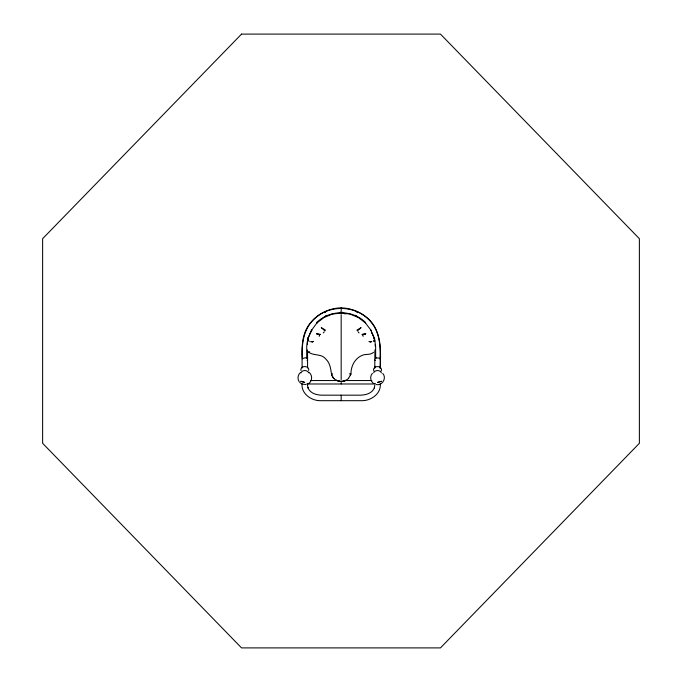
<?xml version="1.0" encoding="UTF-8"?>
<svg xmlns="http://www.w3.org/2000/svg" width="682" height="682" viewBox="0 0 682 682"><rect width="100%" height="100%" fill="white"/><g stroke="black" fill="none" stroke-linecap="round" stroke-linejoin="round"><path stroke-width="1.02" d="M308.75 352.244C313.831 356.098 321.623 353.37 325.919 359.184C330.31 363.259 330.702 369.277 331.623 374.75C333.651 381.852 344.052 384.043 348.655 378.229M374.776 383.548L375.296 383.753M331.938 375.364L332.356 373.574M341.171 313.388L341.171 312.927L350.088 314.104L358.391 317.539L365.526 323.012M309.202 341.656L307.735 338.971L311.648 329.798L311.342 330.148L311.964 330.403M313.388 341.452L310.753 341.691L313.345 341.435L312.475 341.963L312.859 341.58M341.153 313.038L332.262 314.104L323.95 317.539L316.815 323.012M348.357 378.638L350.966 374.137C350.744 365.629 355.646 356.908 364.222 354.683C367.385 354.222 371.144 354.742 373.6 352.244M307.897 337.641L306.704 346.541L306.704 358.229L306.423 357.777M350.403 375.364L349.994 373.574M374.793 385.194L374.307 387.981L374.512 387.572C372.236 393.045 366.976 394.81 361.008 395.176L321.333 395.176C315.365 394.81 310.105 393.045 307.838 387.572L308.042 387.981L307.548 385.194L307.573 385.671M346.251 380.3L341.171 381.639L341.171 380.931M374.921 367.922L375.381 366.294M302.254 367.845L302.595 366.584M307.77 339.781L308.076 340.182M373.233 341.52L374.546 339.534M306.636 358.263C305.476 356.857 302.382 359.09 302.595 358.459M310.182 333.285L308.025 338.494L308.554 338.63M310.31 333.37L311.367 330.821M311.623 330.19L316.201 323.899M319.202 336.337L319.491 335.655M302.424 358.92C301.47 344.93 303.132 329.67 313.754 319.415L313.805 319.355C328.451 304.837 353.89 304.837 368.536 319.355L368.587 319.415C379.218 329.67 380.88 344.93 379.925 358.92C379.397 356.865 374.554 359.03 376.268 357.521M374.265 340.182L374.478 339.713M307.07 360.488L307.412 359.849M323.336 332.952L324.189 331.836M372.372 373.318C369.78 376.114 370.258 380.897 373.233 383.25M300.557 372.432C297.855 374.606 297.182 378.749 299.108 381.63M357.411 330.872L361.076 327.641L356.857 330.156M316.763 322.492C329.824 309.534 352.517 309.534 365.586 322.492M324.709 312.706L325.519 312.33M326.925 315.348L325.664 315.74M307.889 384.009C312.356 381.954 312.944 375.236 309.006 372.346M332.424 376.532L333.984 378.663L332.458 376.635M350.011 373.745L350.966 374.137M346.226 380.232L341.171 381.588L336.09 380.3M362.321 334.7L365.22 333.899M362.688 334.947L365.799 333.796L361.954 334.333M307.045 383.753L307.565 383.548M371.451 341.733L369.482 341.58M373.787 338.63L374.316 338.494L372.159 333.285M380.258 359.661L380.258 368.502C380.684 351.631 382.108 332.143 368.826 319.312C361.315 312.228 351.486 308.153 341.171 307.855C327.403 308.085 314.393 315.604 307.301 327.411C300.344 339.645 302.305 354.043 302.092 367.496M306.158 384.537L301.913 384.068L299.696 382.372M369.738 341.759L370.71 341.793L368.953 341.452M311.776 341.81L312.603 341.759M371.392 341.716L370.573 341.801M309.671 351.827L307.437 351.827L307.437 349.951M310.515 380.539L336.942 380.539M346.456 380.539L371.826 380.539M307.326 383.983L375.023 383.983M376.191 384.537C382.227 386.106 387.044 377.939 382.721 373.421M343.95 313.618L345.8 313.865M341.171 381.588L336.124 380.232M320.395 334.333L316.542 333.796L319.662 334.947M317.121 333.899L320.029 334.7M356.831 312.33L357.641 312.706M356.234 315.723L355.424 315.348M325.485 330.156L321.265 327.641L324.93 330.872M370.999 330.148L370.701 329.798L371.187 331.085M366.14 323.899L370.42 329.474M358.152 331.836L359.013 332.952M379.635 358.289L379.925 358.92M374.93 359.849L375.271 360.488M373.207 335.612L371.494 331.802M373.148 335.493L374.452 338.587M370.718 330.19L370.982 330.821M371.494 332.057L371.988 333.259M362.858 335.655L363.139 336.337M374.444 337.641L375.637 346.541L375.637 358.229M374.776 341.273L374.75 341A11.244 0.733 82.5 0 1 374.623 339.832M375.117 344.725L375.356 346.49M380.258 383.548C381.417 393.821 370.701 401.084 361.29 400.684L321.052 400.684C311.648 401.084 300.924 393.821 302.092 383.548M374.904 349.951L374.768 367.888M341.171 307.855L341.171 311.324M341.171 314.649L341.171 379.627M341.171 382.704L341.171 383.983M341.171 395.176L341.171 400.684M307.573 351.827L307.573 367.948M307.514 341.997A12.071 2.336 -82.5 0 1 307.429 342.893L307.386 343.344A14.22 4.535 -82.5 0 1 307.284 344.248M301.018 370.548A3.964 3.129 0 0 1 300.873 369.738L300.992 368.928A3.964 3.129 0 0 1 305.809 366.669A3.964 3.129 0 0 1 308.673 370.462M300.992 372.901A3.964 3.129 0 0 1 304.786 370.548A3.964 3.129 0 0 1 308.648 372.824M380.914 371.298A3.964 3.129 0 0 0 381.468 369.738L381.349 368.928A3.964 3.129 0 0 0 376.046 366.797A3.964 3.129 0 0 0 374.051 371.221M373.702 372.824A3.964 3.129 0 0 1 377.564 370.548A3.964 3.129 0 0 1 381.349 372.901M342.032 312.117A1.722 1.722 0 0 1 340.309 312.117M300.881 381.264L304.777 382.44L300.873 381.306M316.968 322.901L316.627 323.336L316.968 322.901M241.539 34.1L42.625 238.7L42.625 443.3L241.539 647.9L440.461 647.9L639.375 443.3L639.375 238.7L440.461 34.1L241.539 34.1M381.468 381.264L377.564 382.44L381.468 381.306M365.714 323.345L365.382 322.901L365.714 323.336"/></g></svg>
